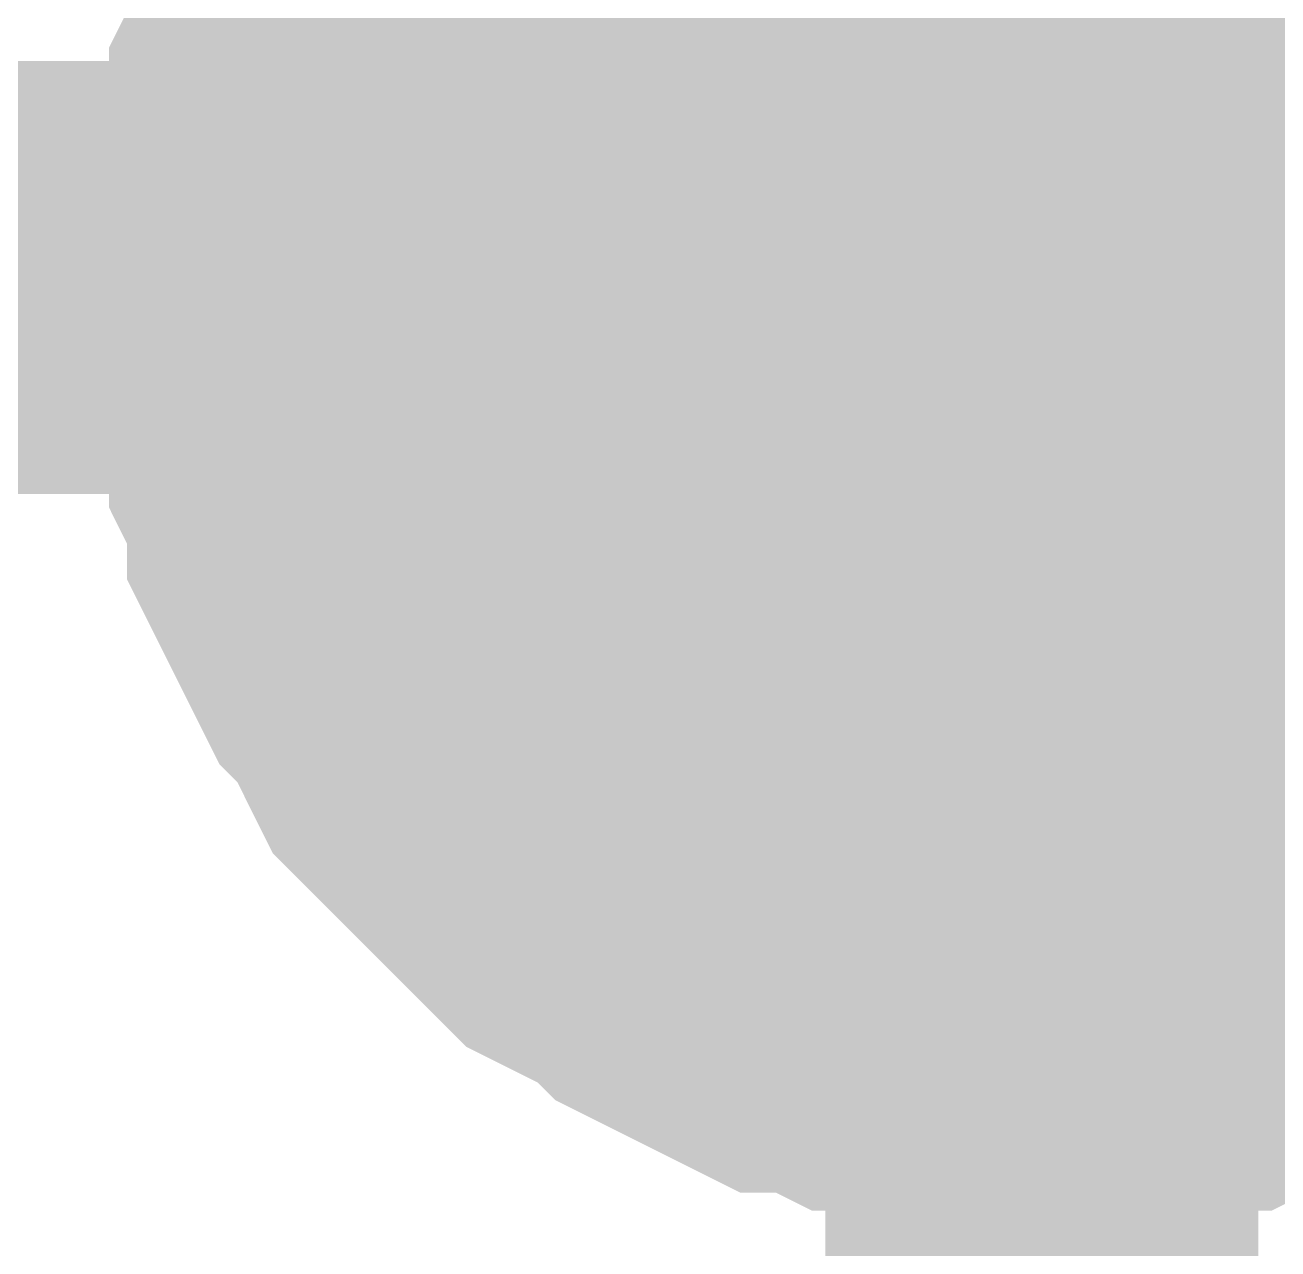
# Model space of a CAD drawing. Header units: inches. Extents: x 0 to 569, y 0 to 432.
# Drawn here: x 22.166 to 23.033, y 161.885 to 162.732 of the extents above; entities that cross this region are included whole.
import ezdxf

# ---------------------------------------------------------------- set-up
doc = ezdxf.new("R2010")
doc.units = ezdxf.units.IN
doc.layers.add('Sheet', color=255, linetype='Continuous')

msp = doc.modelspace()

# ---------------------------------------------------------------- linework, layer by layer
at = {"layer": 'Sheet'}
for points in [[(22.86992, 172.71504, 0.29972, 0.29972, 0), (22.86992, 167.63008, 0.29972, 0.29972, 0), (22.86992, 162.55752, 0.29972, 0.29972, 0), (22.86992, 157.47256, 0.29972, 0.29972, 0)], [(22.36143, 162.55752, 0.29972, 0.29972, 0), (22.36143, 162.58232, 0.29972, 0.29972, 0), (22.36143, 162.60713, 0.29972, 0.29972, 0), (22.36143, 162.63193, 0.29972, 0.29972, 0), (22.37383, 162.65674, 0.29972, 0.29972, 0), (22.37383, 162.68154, 0.29972, 0.29972, 0), (22.38623, 162.70635, 0.29972, 0.29972, 0), (22.38623, 162.73115, 0.29972, 0.29972, 0), (22.39863, 162.75596, 0.29972, 0.29972, 0), (22.41104, 162.76836, 0.29972, 0.29972, 0), (22.42344, 162.79316, 0.29972, 0.29972, 0), (22.43584, 162.81797, 0.29972, 0.29972, 0), (22.44824, 162.84277, 0.29972, 0.29972, 0), (22.46064, 162.85518, 0.29972, 0.29972, 0), (22.47305, 162.87998, 0.29972, 0.29972, 0), (22.49785, 162.89238, 0.29972, 0.29972, 0)], [(22.36143, 162.55752, 0.29972, 0.29972, 0), (22.36143, 162.58232, 0.29972, 0.29972, 0), (22.36143, 162.60713, 0.29972, 0.29972, 0), (22.36143, 162.63193, 0.29972, 0.29972, 0), (22.37383, 162.65674, 0.29972, 0.29972, 0), (22.37383, 162.68154, 0.29972, 0.29972, 0), (22.38623, 162.70635, 0.29972, 0.29972, 0), (22.38623, 162.73115, 0.29972, 0.29972, 0), (22.39863, 162.75596, 0.29972, 0.29972, 0), (22.41104, 162.76836, 0.29972, 0.29972, 0), (22.42344, 162.79316, 0.29972, 0.29972, 0), (22.43584, 162.81797, 0.29972, 0.29972, 0), (22.44824, 162.84277, 0.29972, 0.29972, 0), (22.46064, 162.85518, 0.29972, 0.29972, 0), (22.47305, 162.87998, 0.29972, 0.29972, 0), (22.49785, 162.89238, 0.29972, 0.29972, 0)], [(22.36143, 162.55752, 0.29972, 0.29972, 0), (22.36143, 162.58232, 0.29972, 0.29972, 0), (22.36143, 162.60713, 0.29972, 0.29972, 0), (22.36143, 162.63193, 0.29972, 0.29972, 0), (22.37383, 162.65674, 0.29972, 0.29972, 0), (22.37383, 162.68154, 0.29972, 0.29972, 0), (22.38623, 162.70635, 0.29972, 0.29972, 0), (22.38623, 162.73115, 0.29972, 0.29972, 0), (22.39863, 162.75596, 0.29972, 0.29972, 0), (22.41104, 162.76836, 0.29972, 0.29972, 0), (22.42344, 162.79316, 0.29972, 0.29972, 0), (22.43584, 162.81797, 0.29972, 0.29972, 0), (22.44824, 162.84277, 0.29972, 0.29972, 0), (22.46064, 162.85518, 0.29972, 0.29972, 0), (22.47305, 162.87998, 0.29972, 0.29972, 0), (22.49785, 162.89238, 0.29972, 0.29972, 0)], [(22.36143, 162.55752, 0.29972, 0.29972, 0), (22.36143, 162.58232, 0.29972, 0.29972, 0), (22.36143, 162.60713, 0.29972, 0.29972, 0), (22.36143, 162.63193, 0.29972, 0.29972, 0), (22.37383, 162.65674, 0.29972, 0.29972, 0), (22.37383, 162.68154, 0.29972, 0.29972, 0), (22.38623, 162.70635, 0.29972, 0.29972, 0), (22.38623, 162.73115, 0.29972, 0.29972, 0), (22.39863, 162.75596, 0.29972, 0.29972, 0), (22.41104, 162.76836, 0.29972, 0.29972, 0), (22.42344, 162.79316, 0.29972, 0.29972, 0), (22.43584, 162.81797, 0.29972, 0.29972, 0), (22.44824, 162.84277, 0.29972, 0.29972, 0), (22.46064, 162.85518, 0.29972, 0.29972, 0), (22.47305, 162.87998, 0.29972, 0.29972, 0), (22.49785, 162.89238, 0.29972, 0.29972, 0)], [(22.36143, 162.55752, 0.29972, 0.29972, 0), (22.36143, 162.58232, 0.29972, 0.29972, 0), (22.36143, 162.60713, 0.29972, 0.29972, 0), (22.36143, 162.63193, 0.29972, 0.29972, 0), (22.37383, 162.65674, 0.29972, 0.29972, 0), (22.37383, 162.68154, 0.29972, 0.29972, 0), (22.38623, 162.70635, 0.29972, 0.29972, 0), (22.38623, 162.73115, 0.29972, 0.29972, 0), (22.39863, 162.75596, 0.29972, 0.29972, 0), (22.41104, 162.76836, 0.29972, 0.29972, 0), (22.42344, 162.79316, 0.29972, 0.29972, 0), (22.43584, 162.81797, 0.29972, 0.29972, 0), (22.44824, 162.84277, 0.29972, 0.29972, 0), (22.46064, 162.85518, 0.29972, 0.29972, 0), (22.47305, 162.87998, 0.29972, 0.29972, 0), (22.49785, 162.89238, 0.29972, 0.29972, 0)], [(22.36143, 162.55752, 0.09906, 0.09906, 0), (22.36143, 162.58232, 0.09906, 0.09906, 0), (22.36143, 162.60713, 0.09906, 0.09906, 0), (22.36143, 162.63193, 0.09906, 0.09906, 0), (22.37383, 162.65674, 0.09906, 0.09906, 0), (22.37383, 162.68154, 0.09906, 0.09906, 0), (22.38623, 162.70635, 0.09906, 0.09906, 0), (22.38623, 162.73115, 0.09906, 0.09906, 0), (22.39863, 162.75596, 0.09906, 0.09906, 0), (22.41104, 162.76836, 0.09906, 0.09906, 0), (22.42344, 162.79316, 0.09906, 0.09906, 0)], [(22.36143, 162.55752, 0.09906, 0.09906, 0), (22.36143, 162.58232, 0.09906, 0.09906, 0), (22.36143, 162.60713, 0.09906, 0.09906, 0), (22.36143, 162.63193, 0.09906, 0.09906, 0), (22.37383, 162.65674, 0.09906, 0.09906, 0), (22.37383, 162.68154, 0.09906, 0.09906, 0), (22.38623, 162.70635, 0.09906, 0.09906, 0), (22.38623, 162.73115, 0.09906, 0.09906, 0), (22.39863, 162.75596, 0.09906, 0.09906, 0), (22.41104, 162.76836, 0.09906, 0.09906, 0), (22.42344, 162.79316, 0.09906, 0.09906, 0)], [(22.36143, 162.55752, 0.09906, 0.09906, 0), (22.36143, 162.58232, 0.09906, 0.09906, 0), (22.36143, 162.60713, 0.09906, 0.09906, 0), (22.36143, 162.63193, 0.09906, 0.09906, 0), (22.37383, 162.65674, 0.09906, 0.09906, 0), (22.37383, 162.68154, 0.09906, 0.09906, 0), (22.38623, 162.70635, 0.09906, 0.09906, 0), (22.38623, 162.73115, 0.09906, 0.09906, 0), (22.39863, 162.75596, 0.09906, 0.09906, 0), (22.41104, 162.76836, 0.09906, 0.09906, 0), (22.42344, 162.79316, 0.09906, 0.09906, 0)], [(22.36143, 162.55752, 0.09906, 0.09906, 0), (22.36143, 162.58232, 0.09906, 0.09906, 0), (22.36143, 162.60713, 0.09906, 0.09906, 0), (22.36143, 162.63193, 0.09906, 0.09906, 0), (22.37383, 162.65674, 0.09906, 0.09906, 0), (22.37383, 162.68154, 0.09906, 0.09906, 0), (22.38623, 162.70635, 0.09906, 0.09906, 0), (22.38623, 162.73115, 0.09906, 0.09906, 0), (22.39863, 162.75596, 0.09906, 0.09906, 0), (22.41104, 162.76836, 0.09906, 0.09906, 0), (22.42344, 162.79316, 0.09906, 0.09906, 0)], [(22.36143, 162.55752, 0.09906, 0.09906, 0), (22.36143, 162.58232, 0.09906, 0.09906, 0), (22.36143, 162.60713, 0.09906, 0.09906, 0), (22.36143, 162.63193, 0.09906, 0.09906, 0), (22.37383, 162.65674, 0.09906, 0.09906, 0), (22.37383, 162.68154, 0.09906, 0.09906, 0), (22.38623, 162.70635, 0.09906, 0.09906, 0), (22.38623, 162.73115, 0.09906, 0.09906, 0), (22.39863, 162.75596, 0.09906, 0.09906, 0), (22.41104, 162.76836, 0.09906, 0.09906, 0), (22.42344, 162.79316, 0.09906, 0.09906, 0)], [(17.78496, 162.55752, 0.29972, 0.29972, 0), (22.86992, 162.55752, 0.29972, 0.29972, 0)], [(22.86992, 162.04902, 0.29972, 0.29972, 0), (22.84512, 162.04902, 0.29972, 0.29972, 0), (22.82031, 162.04902, 0.29972, 0.29972, 0), (22.79551, 162.04902, 0.29972, 0.29972, 0), (22.7707, 162.06143, 0.29972, 0.29972, 0), (22.7459, 162.06143, 0.29972, 0.29972, 0), (22.72109, 162.07383, 0.29972, 0.29972, 0), (22.69629, 162.07383, 0.29972, 0.29972, 0), (22.67148, 162.08623, 0.29972, 0.29972, 0), (22.64668, 162.09863, 0.29972, 0.29972, 0), (22.62187, 162.11104, 0.29972, 0.29972, 0), (22.60947, 162.12344, 0.29972, 0.29972, 0), (22.58467, 162.13584, 0.29972, 0.29972, 0), (22.55986, 162.14824, 0.29972, 0.29972, 0), (22.54746, 162.16064, 0.29972, 0.29972, 0), (22.52266, 162.18545, 0.29972, 0.29972, 0), (22.51025, 162.19785, 0.29972, 0.29972, 0), (22.49785, 162.21025, 0.29972, 0.29972, 0), (22.47305, 162.23506, 0.29972, 0.29972, 0), (22.46064, 162.24746, 0.29972, 0.29972, 0), (22.44824, 162.27227, 0.29972, 0.29972, 0), (22.43584, 162.29707, 0.29972, 0.29972, 0), (22.42344, 162.30947, 0.29972, 0.29972, 0), (22.41104, 162.33428, 0.29972, 0.29972, 0), (22.39863, 162.35908, 0.29972, 0.29972, 0), (22.38623, 162.38389, 0.29972, 0.29972, 0), (22.38623, 162.40869, 0.29972, 0.29972, 0), (22.37383, 162.4335, 0.29972, 0.29972, 0), (22.37383, 162.4583, 0.29972, 0.29972, 0), (22.36143, 162.48311, 0.29972, 0.29972, 0), (22.36143, 162.50791, 0.29972, 0.29972, 0), (22.36143, 162.53271, 0.29972, 0.29972, 0), (22.36143, 162.55752, 0.29972, 0.29972, 0)], [(22.36143, 162.55752, 0.29972, 0.29972, 0), (22.36143, 162.55752, 0.29972, 0.29972, 0)], [(22.86992, 162.04902, 0.29972, 0.29972, 0), (22.84512, 162.04902, 0.29972, 0.29972, 0), (22.82031, 162.04902, 0.29972, 0.29972, 0), (22.79551, 162.04902, 0.29972, 0.29972, 0), (22.7707, 162.06143, 0.29972, 0.29972, 0), (22.7459, 162.06143, 0.29972, 0.29972, 0), (22.72109, 162.07383, 0.29972, 0.29972, 0), (22.69629, 162.07383, 0.29972, 0.29972, 0), (22.67148, 162.08623, 0.29972, 0.29972, 0), (22.64668, 162.09863, 0.29972, 0.29972, 0), (22.62187, 162.11104, 0.29972, 0.29972, 0), (22.60947, 162.12344, 0.29972, 0.29972, 0), (22.58467, 162.13584, 0.29972, 0.29972, 0), (22.55986, 162.14824, 0.29972, 0.29972, 0), (22.54746, 162.16064, 0.29972, 0.29972, 0), (22.52266, 162.18545, 0.29972, 0.29972, 0), (22.51025, 162.19785, 0.29972, 0.29972, 0), (22.49785, 162.21025, 0.29972, 0.29972, 0), (22.47305, 162.23506, 0.29972, 0.29972, 0), (22.46064, 162.24746, 0.29972, 0.29972, 0), (22.44824, 162.27227, 0.29972, 0.29972, 0), (22.43584, 162.29707, 0.29972, 0.29972, 0), (22.42344, 162.30947, 0.29972, 0.29972, 0), (22.41104, 162.33428, 0.29972, 0.29972, 0), (22.39863, 162.35908, 0.29972, 0.29972, 0), (22.38623, 162.38389, 0.29972, 0.29972, 0), (22.38623, 162.40869, 0.29972, 0.29972, 0), (22.37383, 162.4335, 0.29972, 0.29972, 0), (22.37383, 162.4583, 0.29972, 0.29972, 0), (22.36143, 162.48311, 0.29972, 0.29972, 0), (22.36143, 162.50791, 0.29972, 0.29972, 0), (22.36143, 162.53271, 0.29972, 0.29972, 0), (22.36143, 162.55752, 0.29972, 0.29972, 0)], [(22.36143, 162.55752, 0.29972, 0.29972, 0), (22.36143, 162.55752, 0.29972, 0.29972, 0)], [(22.86992, 162.04902, 0.29972, 0.29972, 0), (22.84512, 162.04902, 0.29972, 0.29972, 0), (22.82031, 162.04902, 0.29972, 0.29972, 0), (22.79551, 162.04902, 0.29972, 0.29972, 0), (22.7707, 162.06143, 0.29972, 0.29972, 0), (22.7459, 162.06143, 0.29972, 0.29972, 0), (22.72109, 162.07383, 0.29972, 0.29972, 0), (22.69629, 162.07383, 0.29972, 0.29972, 0), (22.67148, 162.08623, 0.29972, 0.29972, 0), (22.64668, 162.09863, 0.29972, 0.29972, 0), (22.62187, 162.11104, 0.29972, 0.29972, 0), (22.60947, 162.12344, 0.29972, 0.29972, 0), (22.58467, 162.13584, 0.29972, 0.29972, 0), (22.55986, 162.14824, 0.29972, 0.29972, 0), (22.54746, 162.16064, 0.29972, 0.29972, 0), (22.52266, 162.18545, 0.29972, 0.29972, 0), (22.51025, 162.19785, 0.29972, 0.29972, 0), (22.49785, 162.21025, 0.29972, 0.29972, 0), (22.47305, 162.23506, 0.29972, 0.29972, 0), (22.46064, 162.24746, 0.29972, 0.29972, 0), (22.44824, 162.27227, 0.29972, 0.29972, 0), (22.43584, 162.29707, 0.29972, 0.29972, 0), (22.42344, 162.30947, 0.29972, 0.29972, 0), (22.41104, 162.33428, 0.29972, 0.29972, 0), (22.39863, 162.35908, 0.29972, 0.29972, 0), (22.38623, 162.38389, 0.29972, 0.29972, 0), (22.38623, 162.40869, 0.29972, 0.29972, 0), (22.37383, 162.4335, 0.29972, 0.29972, 0), (22.37383, 162.4583, 0.29972, 0.29972, 0), (22.36143, 162.48311, 0.29972, 0.29972, 0), (22.36143, 162.50791, 0.29972, 0.29972, 0), (22.36143, 162.53271, 0.29972, 0.29972, 0), (22.36143, 162.55752, 0.29972, 0.29972, 0)], [(22.36143, 162.55752, 0.29972, 0.29972, 0), (22.36143, 162.55752, 0.29972, 0.29972, 0)], [(22.86992, 162.04902, 0.29972, 0.29972, 0), (22.84512, 162.04902, 0.29972, 0.29972, 0), (22.82031, 162.04902, 0.29972, 0.29972, 0), (22.79551, 162.04902, 0.29972, 0.29972, 0), (22.7707, 162.06143, 0.29972, 0.29972, 0), (22.7459, 162.06143, 0.29972, 0.29972, 0), (22.72109, 162.07383, 0.29972, 0.29972, 0), (22.69629, 162.07383, 0.29972, 0.29972, 0), (22.67148, 162.08623, 0.29972, 0.29972, 0), (22.64668, 162.09863, 0.29972, 0.29972, 0), (22.62187, 162.11104, 0.29972, 0.29972, 0), (22.60947, 162.12344, 0.29972, 0.29972, 0), (22.58467, 162.13584, 0.29972, 0.29972, 0), (22.55986, 162.14824, 0.29972, 0.29972, 0), (22.54746, 162.16064, 0.29972, 0.29972, 0), (22.52266, 162.18545, 0.29972, 0.29972, 0), (22.51025, 162.19785, 0.29972, 0.29972, 0), (22.49785, 162.21025, 0.29972, 0.29972, 0), (22.47305, 162.23506, 0.29972, 0.29972, 0), (22.46064, 162.24746, 0.29972, 0.29972, 0), (22.44824, 162.27227, 0.29972, 0.29972, 0), (22.43584, 162.29707, 0.29972, 0.29972, 0), (22.42344, 162.30947, 0.29972, 0.29972, 0), (22.41104, 162.33428, 0.29972, 0.29972, 0), (22.39863, 162.35908, 0.29972, 0.29972, 0), (22.38623, 162.38389, 0.29972, 0.29972, 0), (22.38623, 162.40869, 0.29972, 0.29972, 0), (22.37383, 162.4335, 0.29972, 0.29972, 0), (22.37383, 162.4583, 0.29972, 0.29972, 0), (22.36143, 162.48311, 0.29972, 0.29972, 0), (22.36143, 162.50791, 0.29972, 0.29972, 0), (22.36143, 162.53271, 0.29972, 0.29972, 0), (22.36143, 162.55752, 0.29972, 0.29972, 0)], [(22.36143, 162.55752, 0.29972, 0.29972, 0), (22.36143, 162.55752, 0.29972, 0.29972, 0)], [(22.86992, 162.04902, 0.29972, 0.29972, 0), (22.84512, 162.04902, 0.29972, 0.29972, 0), (22.82031, 162.04902, 0.29972, 0.29972, 0), (22.79551, 162.04902, 0.29972, 0.29972, 0), (22.7707, 162.06143, 0.29972, 0.29972, 0), (22.7459, 162.06143, 0.29972, 0.29972, 0), (22.72109, 162.07383, 0.29972, 0.29972, 0), (22.69629, 162.07383, 0.29972, 0.29972, 0), (22.67148, 162.08623, 0.29972, 0.29972, 0), (22.64668, 162.09863, 0.29972, 0.29972, 0), (22.62187, 162.11104, 0.29972, 0.29972, 0), (22.60947, 162.12344, 0.29972, 0.29972, 0), (22.58467, 162.13584, 0.29972, 0.29972, 0), (22.55986, 162.14824, 0.29972, 0.29972, 0), (22.54746, 162.16064, 0.29972, 0.29972, 0), (22.52266, 162.18545, 0.29972, 0.29972, 0), (22.51025, 162.19785, 0.29972, 0.29972, 0), (22.49785, 162.21025, 0.29972, 0.29972, 0), (22.47305, 162.23506, 0.29972, 0.29972, 0), (22.46064, 162.24746, 0.29972, 0.29972, 0), (22.44824, 162.27227, 0.29972, 0.29972, 0), (22.43584, 162.29707, 0.29972, 0.29972, 0), (22.42344, 162.30947, 0.29972, 0.29972, 0), (22.41104, 162.33428, 0.29972, 0.29972, 0), (22.39863, 162.35908, 0.29972, 0.29972, 0), (22.38623, 162.38389, 0.29972, 0.29972, 0), (22.38623, 162.40869, 0.29972, 0.29972, 0), (22.37383, 162.4335, 0.29972, 0.29972, 0), (22.37383, 162.4583, 0.29972, 0.29972, 0), (22.36143, 162.48311, 0.29972, 0.29972, 0), (22.36143, 162.50791, 0.29972, 0.29972, 0), (22.36143, 162.53271, 0.29972, 0.29972, 0), (22.36143, 162.55752, 0.29972, 0.29972, 0)], [(22.36143, 162.55752, 0.29972, 0.29972, 0), (22.36143, 162.55752, 0.29972, 0.29972, 0)], [(22.86992, 162.04902, 0.09906, 0.09906, 0), (22.84512, 162.04902, 0.09906, 0.09906, 0), (22.82031, 162.04902, 0.09906, 0.09906, 0), (22.79551, 162.04902, 0.09906, 0.09906, 0), (22.7707, 162.06143, 0.09906, 0.09906, 0), (22.7459, 162.06143, 0.09906, 0.09906, 0), (22.72109, 162.07383, 0.09906, 0.09906, 0), (22.69629, 162.07383, 0.09906, 0.09906, 0), (22.67148, 162.08623, 0.09906, 0.09906, 0), (22.64668, 162.09863, 0.09906, 0.09906, 0), (22.62187, 162.11104, 0.09906, 0.09906, 0), (22.60947, 162.12344, 0.09906, 0.09906, 0), (22.58467, 162.13584, 0.09906, 0.09906, 0), (22.55986, 162.14824, 0.09906, 0.09906, 0), (22.54746, 162.16064, 0.09906, 0.09906, 0), (22.52266, 162.18545, 0.09906, 0.09906, 0), (22.51025, 162.19785, 0.09906, 0.09906, 0), (22.49785, 162.21025, 0.09906, 0.09906, 0), (22.47305, 162.23506, 0.09906, 0.09906, 0), (22.46064, 162.24746, 0.09906, 0.09906, 0), (22.44824, 162.27227, 0.09906, 0.09906, 0), (22.43584, 162.29707, 0.09906, 0.09906, 0), (22.42344, 162.30947, 0.09906, 0.09906, 0), (22.41104, 162.33428, 0.09906, 0.09906, 0), (22.39863, 162.35908, 0.09906, 0.09906, 0), (22.38623, 162.38389, 0.09906, 0.09906, 0), (22.38623, 162.40869, 0.09906, 0.09906, 0), (22.37383, 162.4335, 0.09906, 0.09906, 0), (22.37383, 162.4583, 0.09906, 0.09906, 0), (22.36143, 162.48311, 0.09906, 0.09906, 0), (22.36143, 162.50791, 0.09906, 0.09906, 0), (22.36143, 162.53271, 0.09906, 0.09906, 0), (22.36143, 162.55752, 0.09906, 0.09906, 0)], [(22.36143, 162.55752, 0.09906, 0.09906, 0), (22.36143, 162.55752, 0.09906, 0.09906, 0)], [(22.86992, 162.04902, 0.09906, 0.09906, 0), (22.84512, 162.04902, 0.09906, 0.09906, 0), (22.82031, 162.04902, 0.09906, 0.09906, 0), (22.79551, 162.04902, 0.09906, 0.09906, 0), (22.7707, 162.06143, 0.09906, 0.09906, 0), (22.7459, 162.06143, 0.09906, 0.09906, 0), (22.72109, 162.07383, 0.09906, 0.09906, 0), (22.69629, 162.07383, 0.09906, 0.09906, 0), (22.67148, 162.08623, 0.09906, 0.09906, 0), (22.64668, 162.09863, 0.09906, 0.09906, 0), (22.62187, 162.11104, 0.09906, 0.09906, 0), (22.60947, 162.12344, 0.09906, 0.09906, 0), (22.58467, 162.13584, 0.09906, 0.09906, 0), (22.55986, 162.14824, 0.09906, 0.09906, 0), (22.54746, 162.16064, 0.09906, 0.09906, 0), (22.52266, 162.18545, 0.09906, 0.09906, 0), (22.51025, 162.19785, 0.09906, 0.09906, 0), (22.49785, 162.21025, 0.09906, 0.09906, 0), (22.47305, 162.23506, 0.09906, 0.09906, 0), (22.46064, 162.24746, 0.09906, 0.09906, 0), (22.44824, 162.27227, 0.09906, 0.09906, 0), (22.43584, 162.29707, 0.09906, 0.09906, 0), (22.42344, 162.30947, 0.09906, 0.09906, 0), (22.41104, 162.33428, 0.09906, 0.09906, 0), (22.39863, 162.35908, 0.09906, 0.09906, 0), (22.38623, 162.38389, 0.09906, 0.09906, 0), (22.38623, 162.40869, 0.09906, 0.09906, 0), (22.37383, 162.4335, 0.09906, 0.09906, 0), (22.37383, 162.4583, 0.09906, 0.09906, 0), (22.36143, 162.48311, 0.09906, 0.09906, 0), (22.36143, 162.50791, 0.09906, 0.09906, 0), (22.36143, 162.53271, 0.09906, 0.09906, 0), (22.36143, 162.55752, 0.09906, 0.09906, 0)], [(22.36143, 162.55752, 0.09906, 0.09906, 0), (22.36143, 162.55752, 0.09906, 0.09906, 0)], [(22.86992, 162.04902, 0.09906, 0.09906, 0), (22.84512, 162.04902, 0.09906, 0.09906, 0), (22.82031, 162.04902, 0.09906, 0.09906, 0), (22.79551, 162.04902, 0.09906, 0.09906, 0), (22.7707, 162.06143, 0.09906, 0.09906, 0), (22.7459, 162.06143, 0.09906, 0.09906, 0), (22.72109, 162.07383, 0.09906, 0.09906, 0), (22.69629, 162.07383, 0.09906, 0.09906, 0), (22.67148, 162.08623, 0.09906, 0.09906, 0), (22.64668, 162.09863, 0.09906, 0.09906, 0), (22.62187, 162.11104, 0.09906, 0.09906, 0), (22.60947, 162.12344, 0.09906, 0.09906, 0), (22.58467, 162.13584, 0.09906, 0.09906, 0), (22.55986, 162.14824, 0.09906, 0.09906, 0), (22.54746, 162.16064, 0.09906, 0.09906, 0), (22.52266, 162.18545, 0.09906, 0.09906, 0), (22.51025, 162.19785, 0.09906, 0.09906, 0), (22.49785, 162.21025, 0.09906, 0.09906, 0), (22.47305, 162.23506, 0.09906, 0.09906, 0), (22.46064, 162.24746, 0.09906, 0.09906, 0), (22.44824, 162.27227, 0.09906, 0.09906, 0), (22.43584, 162.29707, 0.09906, 0.09906, 0), (22.42344, 162.30947, 0.09906, 0.09906, 0), (22.41104, 162.33428, 0.09906, 0.09906, 0), (22.39863, 162.35908, 0.09906, 0.09906, 0), (22.38623, 162.38389, 0.09906, 0.09906, 0), (22.38623, 162.40869, 0.09906, 0.09906, 0), (22.37383, 162.4335, 0.09906, 0.09906, 0), (22.37383, 162.4583, 0.09906, 0.09906, 0), (22.36143, 162.48311, 0.09906, 0.09906, 0), (22.36143, 162.50791, 0.09906, 0.09906, 0), (22.36143, 162.53271, 0.09906, 0.09906, 0), (22.36143, 162.55752, 0.09906, 0.09906, 0)], [(22.36143, 162.55752, 0.09906, 0.09906, 0), (22.36143, 162.55752, 0.09906, 0.09906, 0)], [(22.86992, 162.04902, 0.09906, 0.09906, 0), (22.84512, 162.04902, 0.09906, 0.09906, 0), (22.82031, 162.04902, 0.09906, 0.09906, 0), (22.79551, 162.04902, 0.09906, 0.09906, 0), (22.7707, 162.06143, 0.09906, 0.09906, 0), (22.7459, 162.06143, 0.09906, 0.09906, 0), (22.72109, 162.07383, 0.09906, 0.09906, 0), (22.69629, 162.07383, 0.09906, 0.09906, 0), (22.67148, 162.08623, 0.09906, 0.09906, 0), (22.64668, 162.09863, 0.09906, 0.09906, 0), (22.62187, 162.11104, 0.09906, 0.09906, 0), (22.60947, 162.12344, 0.09906, 0.09906, 0), (22.58467, 162.13584, 0.09906, 0.09906, 0), (22.55986, 162.14824, 0.09906, 0.09906, 0), (22.54746, 162.16064, 0.09906, 0.09906, 0), (22.52266, 162.18545, 0.09906, 0.09906, 0), (22.51025, 162.19785, 0.09906, 0.09906, 0), (22.49785, 162.21025, 0.09906, 0.09906, 0), (22.47305, 162.23506, 0.09906, 0.09906, 0), (22.46064, 162.24746, 0.09906, 0.09906, 0), (22.44824, 162.27227, 0.09906, 0.09906, 0), (22.43584, 162.29707, 0.09906, 0.09906, 0), (22.42344, 162.30947, 0.09906, 0.09906, 0), (22.41104, 162.33428, 0.09906, 0.09906, 0), (22.39863, 162.35908, 0.09906, 0.09906, 0), (22.38623, 162.38389, 0.09906, 0.09906, 0), (22.38623, 162.40869, 0.09906, 0.09906, 0), (22.37383, 162.4335, 0.09906, 0.09906, 0), (22.37383, 162.4583, 0.09906, 0.09906, 0), (22.36143, 162.48311, 0.09906, 0.09906, 0), (22.36143, 162.50791, 0.09906, 0.09906, 0), (22.36143, 162.53271, 0.09906, 0.09906, 0), (22.36143, 162.55752, 0.09906, 0.09906, 0)], [(22.36143, 162.55752, 0.09906, 0.09906, 0), (22.36143, 162.55752, 0.09906, 0.09906, 0)], [(22.86992, 162.04902, 0.09906, 0.09906, 0), (22.84512, 162.04902, 0.09906, 0.09906, 0), (22.82031, 162.04902, 0.09906, 0.09906, 0), (22.79551, 162.04902, 0.09906, 0.09906, 0), (22.7707, 162.06143, 0.09906, 0.09906, 0), (22.7459, 162.06143, 0.09906, 0.09906, 0), (22.72109, 162.07383, 0.09906, 0.09906, 0), (22.69629, 162.07383, 0.09906, 0.09906, 0), (22.67148, 162.08623, 0.09906, 0.09906, 0), (22.64668, 162.09863, 0.09906, 0.09906, 0), (22.62187, 162.11104, 0.09906, 0.09906, 0), (22.60947, 162.12344, 0.09906, 0.09906, 0), (22.58467, 162.13584, 0.09906, 0.09906, 0), (22.55986, 162.14824, 0.09906, 0.09906, 0), (22.54746, 162.16064, 0.09906, 0.09906, 0), (22.52266, 162.18545, 0.09906, 0.09906, 0), (22.51025, 162.19785, 0.09906, 0.09906, 0), (22.49785, 162.21025, 0.09906, 0.09906, 0), (22.47305, 162.23506, 0.09906, 0.09906, 0), (22.46064, 162.24746, 0.09906, 0.09906, 0), (22.44824, 162.27227, 0.09906, 0.09906, 0), (22.43584, 162.29707, 0.09906, 0.09906, 0), (22.42344, 162.30947, 0.09906, 0.09906, 0), (22.41104, 162.33428, 0.09906, 0.09906, 0), (22.39863, 162.35908, 0.09906, 0.09906, 0), (22.38623, 162.38389, 0.09906, 0.09906, 0), (22.38623, 162.40869, 0.09906, 0.09906, 0), (22.37383, 162.4335, 0.09906, 0.09906, 0), (22.37383, 162.4583, 0.09906, 0.09906, 0), (22.36143, 162.48311, 0.09906, 0.09906, 0), (22.36143, 162.50791, 0.09906, 0.09906, 0), (22.36143, 162.53271, 0.09906, 0.09906, 0), (22.36143, 162.55752, 0.09906, 0.09906, 0)], [(22.36143, 162.55752, 0.09906, 0.09906, 0), (22.36143, 162.55752, 0.09906, 0.09906, 0)], [(23.19238, 162.16064, 0.29972, 0.29972, 0), (23.16758, 162.14824, 0.29972, 0.29972, 0), (23.15518, 162.13584, 0.29972, 0.29972, 0), (23.13037, 162.12344, 0.29972, 0.29972, 0), (23.10557, 162.11104, 0.29972, 0.29972, 0), (23.08076, 162.09863, 0.29972, 0.29972, 0), (23.06836, 162.08623, 0.29972, 0.29972, 0), (23.04355, 162.07383, 0.29972, 0.29972, 0), (23.01875, 162.07383, 0.29972, 0.29972, 0), (22.99395, 162.06143, 0.29972, 0.29972, 0), (22.96914, 162.06143, 0.29972, 0.29972, 0), (22.94434, 162.04902, 0.29972, 0.29972, 0), (22.91953, 162.04902, 0.29972, 0.29972, 0), (22.89473, 162.04902, 0.29972, 0.29972, 0), (22.86992, 162.04902, 0.29972, 0.29972, 0)], [(23.19238, 162.16064, 0.29972, 0.29972, 0), (23.16758, 162.14824, 0.29972, 0.29972, 0), (23.15518, 162.13584, 0.29972, 0.29972, 0), (23.13037, 162.12344, 0.29972, 0.29972, 0), (23.10557, 162.11104, 0.29972, 0.29972, 0), (23.08076, 162.09863, 0.29972, 0.29972, 0), (23.06836, 162.08623, 0.29972, 0.29972, 0), (23.04355, 162.07383, 0.29972, 0.29972, 0), (23.01875, 162.07383, 0.29972, 0.29972, 0), (22.99395, 162.06143, 0.29972, 0.29972, 0), (22.96914, 162.06143, 0.29972, 0.29972, 0), (22.94434, 162.04902, 0.29972, 0.29972, 0), (22.91953, 162.04902, 0.29972, 0.29972, 0), (22.89473, 162.04902, 0.29972, 0.29972, 0), (22.86992, 162.04902, 0.29972, 0.29972, 0)], [(23.19238, 162.16064, 0.29972, 0.29972, 0), (23.16758, 162.14824, 0.29972, 0.29972, 0), (23.15518, 162.13584, 0.29972, 0.29972, 0), (23.13037, 162.12344, 0.29972, 0.29972, 0), (23.10557, 162.11104, 0.29972, 0.29972, 0), (23.08076, 162.09863, 0.29972, 0.29972, 0), (23.06836, 162.08623, 0.29972, 0.29972, 0), (23.04355, 162.07383, 0.29972, 0.29972, 0), (23.01875, 162.07383, 0.29972, 0.29972, 0), (22.99395, 162.06143, 0.29972, 0.29972, 0), (22.96914, 162.06143, 0.29972, 0.29972, 0), (22.94434, 162.04902, 0.29972, 0.29972, 0), (22.91953, 162.04902, 0.29972, 0.29972, 0), (22.89473, 162.04902, 0.29972, 0.29972, 0), (22.86992, 162.04902, 0.29972, 0.29972, 0)], [(23.19238, 162.16064, 0.29972, 0.29972, 0), (23.16758, 162.14824, 0.29972, 0.29972, 0), (23.15518, 162.13584, 0.29972, 0.29972, 0), (23.13037, 162.12344, 0.29972, 0.29972, 0), (23.10557, 162.11104, 0.29972, 0.29972, 0), (23.08076, 162.09863, 0.29972, 0.29972, 0), (23.06836, 162.08623, 0.29972, 0.29972, 0), (23.04355, 162.07383, 0.29972, 0.29972, 0), (23.01875, 162.07383, 0.29972, 0.29972, 0), (22.99395, 162.06143, 0.29972, 0.29972, 0), (22.96914, 162.06143, 0.29972, 0.29972, 0), (22.94434, 162.04902, 0.29972, 0.29972, 0), (22.91953, 162.04902, 0.29972, 0.29972, 0), (22.89473, 162.04902, 0.29972, 0.29972, 0), (22.86992, 162.04902, 0.29972, 0.29972, 0)], [(23.19238, 162.16064, 0.29972, 0.29972, 0), (23.16758, 162.14824, 0.29972, 0.29972, 0), (23.15518, 162.13584, 0.29972, 0.29972, 0), (23.13037, 162.12344, 0.29972, 0.29972, 0), (23.10557, 162.11104, 0.29972, 0.29972, 0), (23.08076, 162.09863, 0.29972, 0.29972, 0), (23.06836, 162.08623, 0.29972, 0.29972, 0), (23.04355, 162.07383, 0.29972, 0.29972, 0), (23.01875, 162.07383, 0.29972, 0.29972, 0), (22.99395, 162.06143, 0.29972, 0.29972, 0), (22.96914, 162.06143, 0.29972, 0.29972, 0), (22.94434, 162.04902, 0.29972, 0.29972, 0), (22.91953, 162.04902, 0.29972, 0.29972, 0), (22.89473, 162.04902, 0.29972, 0.29972, 0), (22.86992, 162.04902, 0.29972, 0.29972, 0)], [(23.10557, 162.11104, 0.09906, 0.09906, 0), (23.08076, 162.09863, 0.09906, 0.09906, 0), (23.06836, 162.08623, 0.09906, 0.09906, 0), (23.04355, 162.07383, 0.09906, 0.09906, 0), (23.01875, 162.07383, 0.09906, 0.09906, 0), (22.99395, 162.06143, 0.09906, 0.09906, 0), (22.96914, 162.06143, 0.09906, 0.09906, 0), (22.94434, 162.04902, 0.09906, 0.09906, 0), (22.91953, 162.04902, 0.09906, 0.09906, 0), (22.89473, 162.04902, 0.09906, 0.09906, 0), (22.86992, 162.04902, 0.09906, 0.09906, 0)], [(23.10557, 162.11104, 0.09906, 0.09906, 0), (23.08076, 162.09863, 0.09906, 0.09906, 0), (23.06836, 162.08623, 0.09906, 0.09906, 0), (23.04355, 162.07383, 0.09906, 0.09906, 0), (23.01875, 162.07383, 0.09906, 0.09906, 0), (22.99395, 162.06143, 0.09906, 0.09906, 0), (22.96914, 162.06143, 0.09906, 0.09906, 0), (22.94434, 162.04902, 0.09906, 0.09906, 0), (22.91953, 162.04902, 0.09906, 0.09906, 0), (22.89473, 162.04902, 0.09906, 0.09906, 0), (22.86992, 162.04902, 0.09906, 0.09906, 0)], [(23.10557, 162.11104, 0.09906, 0.09906, 0), (23.08076, 162.09863, 0.09906, 0.09906, 0), (23.06836, 162.08623, 0.09906, 0.09906, 0), (23.04355, 162.07383, 0.09906, 0.09906, 0), (23.01875, 162.07383, 0.09906, 0.09906, 0), (22.99395, 162.06143, 0.09906, 0.09906, 0), (22.96914, 162.06143, 0.09906, 0.09906, 0), (22.94434, 162.04902, 0.09906, 0.09906, 0), (22.91953, 162.04902, 0.09906, 0.09906, 0), (22.89473, 162.04902, 0.09906, 0.09906, 0), (22.86992, 162.04902, 0.09906, 0.09906, 0)], [(23.10557, 162.11104, 0.09906, 0.09906, 0), (23.08076, 162.09863, 0.09906, 0.09906, 0), (23.06836, 162.08623, 0.09906, 0.09906, 0), (23.04355, 162.07383, 0.09906, 0.09906, 0), (23.01875, 162.07383, 0.09906, 0.09906, 0), (22.99395, 162.06143, 0.09906, 0.09906, 0), (22.96914, 162.06143, 0.09906, 0.09906, 0), (22.94434, 162.04902, 0.09906, 0.09906, 0), (22.91953, 162.04902, 0.09906, 0.09906, 0), (22.89473, 162.04902, 0.09906, 0.09906, 0), (22.86992, 162.04902, 0.09906, 0.09906, 0)], [(23.10557, 162.11104, 0.09906, 0.09906, 0), (23.08076, 162.09863, 0.09906, 0.09906, 0), (23.06836, 162.08623, 0.09906, 0.09906, 0), (23.04355, 162.07383, 0.09906, 0.09906, 0), (23.01875, 162.07383, 0.09906, 0.09906, 0), (22.99395, 162.06143, 0.09906, 0.09906, 0), (22.96914, 162.06143, 0.09906, 0.09906, 0), (22.94434, 162.04902, 0.09906, 0.09906, 0), (22.91953, 162.04902, 0.09906, 0.09906, 0), (22.89473, 162.04902, 0.09906, 0.09906, 0), (22.86992, 162.04902, 0.09906, 0.09906, 0)]]:
    msp.add_lwpolyline(points, format="xyseb", dxfattribs=at)
msp.add_lwpolyline([(22.606, 162.56, 0.508, 0.508, 1), (23.114, 162.56, 0.508, 0.508, 1)], format="xyseb", close=True, dxfattribs=at)

doc.saveas('drawing.dxf')
